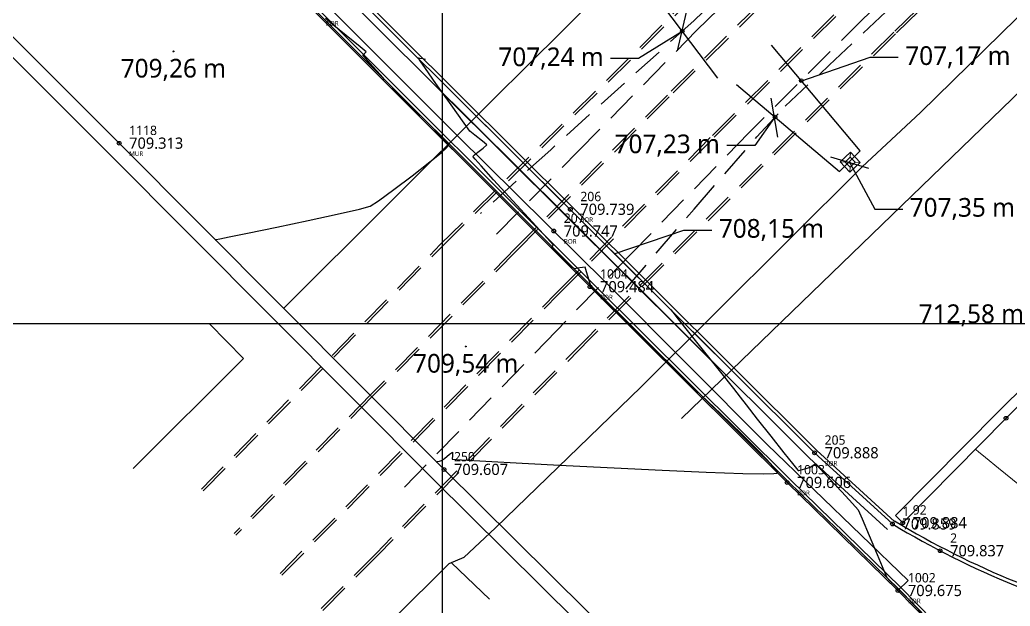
# Model space of a CAD drawing. Header units: metres. Extents: x 429510 to 429857, y 4467140 to 4467333.
# Drawn here: x 429586.43 to 429618.23, y 4467200.93 to 4467219.75 of the extents above; entities that cross this region are included whole.
import ezdxf

# ---------------------------------------------------------------- set-up
doc = ezdxf.new("R2010")
doc.units = ezdxf.units.M
doc.header["$LTSCALE"] = 4
doc.header["$PDMODE"] = 32
doc.header["$PDSIZE"] = 0.12
doc.linetypes.add('HIDDEN', pattern=[0.375, 0.25, -0.125])
for name, color, linetype in [('C-ETIQ', 7, 'Continuous'), ('C-MARC', 7, 'Continuous'), ('C-PUNTOS', 7, 'Continuous'), ('C-SUPE-ETIQ_Puntos', 92, 'Continuous'), ('C-TOPO-FEAT', 94, 'Continuous'), ('Cuadricula Coordenadas', 5, 'Continuous'), ('TRIAL-VIAS RENFE', 7, 'Continuous')]:
    doc.layers.add(name, color=color, linetype=linetype)
for name, color, linetype, lineweight, true_color in [('C-SUPE_CurvasMaestras', 48, 'Continuous', 18, 0x574100), ('TRIAL-BORDILLO', 232, 'Continuous', 9, 0xc70063), ('TRIAL-LÍNEA ELÉCTRICA', 134, 'Continuous', 9, 0x00a5a5), ('TRIAL-MURO HORMIGÓN', 251, 'Continuous', 13, 0x696969), ('TRIAL-VIGA', 88, 'Continuous', 9, 0x134c00)]:
    doc.layers.add(name, color=color, linetype=linetype, lineweight=lineweight, true_color=true_color)
doc.layers.add('C-SUPE_CurvasNivel', color=42, linetype='Continuous', true_color=0xb38600)
doc.layers.add('TB-47POSTE-TRANSFORMADOR-P', color=213, linetype='Continuous', lineweight=0)
doc.layers.add('TRIAL-ACERA', color=125, linetype='Continuous', lineweight=9)
doc.styles.add('ARIAL', font='sansso__.ttf')
doc.styles.get("Standard").update_dxf_attribs({"font": 'segoeuil.ttf'})
doc.styles.add('Trial_standard', font='segoeuisl.ttf')
doc.dimstyles.new('Trial _Superficie', dxfattribs={"dimtxt": 3, "dimasz": 2, "dimexe": 1.25, "dimexo": 2, "dimgap": 1, "dimtad": 0, "dimzin": 1, "dimtxsty": 'ARIAL', "dimblk": 'OBLIQUE', "dimcen": 2.5, "dimsd1": 1, "dimsd2": 1, "dimaunit": 2, "dimadec": 4, "dimazin": 0, "dimtfac": 1, "dimtix": 1, "dimtmove": 1, "dimatfit": 2, "dimldrblk": 'OBLIQUE', "dimfxl": 1, "dimarcsym": 0})

# ---------------------------------------------------------------- blocks, each defined once
blk = doc.blocks.new('*U20')
for p, q in [((0.02, 1.06), (0.01, 0.53)), ((-1.07, 0.03), (-0.54, 0.01)), ((-0.03, -1.06), (-0.02, -0.49)), ((1.06, -0.02), (0.49, -0.01))]:
    blk.add_line(p, q)
at = {"flags": 128}
for points in [[(-1.07, 0.03), (0.02, 1.06), (1.06, -0.02), (-0.03, -1.06), (-1.07, 0.03)], [(-0.54, 0.01), (0.01, 0.53), (0.53, -0.01), (-0.02, -0.53), (-0.54, 0.01)]]:
    blk.add_lwpolyline(points, dxfattribs=at)
blk = doc.blocks.new('_Oblique')
at = {"color": 0, "linetype": 'ByBlock', "lineweight": -2}
blk.add_line((-0.5, -0.5), (0.5, 0.5), dxfattribs=at)
blk = doc.blocks.new('*U49')
at = {"color": 0, "linetype": 'ByBlock', "lineweight": -2, "transparency": 16777216}
blk.add_point((0, 0), dxfattribs=at)

msp = doc.modelspace()

# ---------------------------------------------------------------- linework, layer by layer
at = {"layer": 'C-MARC', "color": 7, "linetype": 'Continuous', "lineweight": -3}
for centre in [(429607.695, 4467219.381), (429591.359, 4467218.739, 709.264), (429611.503, 4467217.784), (429610.663, 4467216.614), (429613.082, 4467215.164), (429600.745, 4467209.268, 709.538)]:
    msp.add_circle(centre, 0.015, dxfattribs=at)
at = {"layer": 'C-SUPE_CurvasMaestras', "color": 48, "linetype": 'Continuous', "lineweight": 18, "true_color": 0x574100, "elevation": 710, "flags": 128}
msp.add_lwpolyline([(429617.11, 4467205.968), (429617.131, 4467205.951), (429617.215, 4467205.882), (429617.433, 4467205.706), (429617.858, 4467205.36), (429618.531, 4467204.814), (429619.263, 4467204.22), (429619.946, 4467203.665), (429620.475, 4467203.235), (429620.745, 4467203.015), (429621.029, 4467202.785), (429621.55, 4467202.36), (429622.183, 4467201.844), (429622.802, 4467201.338), (429623.281, 4467200.944), (429623.494, 4467200.763)], dxfattribs=at)
at = {"layer": 'C-SUPE_CurvasNivel', "color": 42, "linetype": 'Continuous', "lineweight": -3, "true_color": 0xb38600, "flags": 128}
for points, elevation in [([(429592.705, 4467212.692), (429592.735, 4467212.698), (429592.851, 4467212.722), (429593.153, 4467212.784), (429593.744, 4467212.906), (429594.676, 4467213.099), (429595.684, 4467213.311), (429596.62, 4467213.512), (429597.333, 4467213.674), (429597.676, 4467213.768), (429597.949, 4467213.945), (429598.438, 4467214.301), (429599.026, 4467214.746), (429599.593, 4467215.19), (429599.953, 4467215.485), (429600.128, 4467215.641), (429600.186, 4467215.703), (429600.194, 4467215.72), (429600.189, 4467215.738), (429600.147, 4467215.801), (429600.017, 4467215.952), (429599.758, 4467216.221), (429599.38, 4467216.593), (429599.053, 4467216.909), (429598.891, 4467217.065), (429598.755, 4467217.205), (429598.516, 4467217.451), (429598.277, 4467217.697), (429598.143, 4467217.837), (429598.006, 4467217.989), (429597.768, 4467218.257), (429597.542, 4467218.513), (429597.441, 4467218.628), (429597.497, 4467218.675), (429597.553, 4467218.722), (429597.352, 4467218.888), (429596.908, 4467219.249), (429596.46, 4467219.614), (429596.247, 4467219.791)], 709.4), ([(429599.801, 4467205.568), (429599.806, 4467205.569), (429599.837, 4467205.576), (429599.908, 4467205.591), (429599.969, 4467205.605), (429600.062, 4467205.677), (429600.228, 4467205.808), (429600.32, 4467205.877), (429600.318, 4467205.766), (429600.316, 4467205.653), (429600.608, 4467205.634), (429601.397, 4467205.589), (429602.56, 4467205.524), (429603.973, 4467205.449), (429605.511, 4467205.37), (429607.052, 4467205.296), (429608.47, 4467205.235), (429609.642, 4467205.195), (429610.32, 4467205.184), (429610.635, 4467205.19), (429610.738, 4467205.201), (429610.754, 4467205.21), (429610.752, 4467205.23), (429610.707, 4467205.305), (429610.547, 4467205.498), (429610.193, 4467205.871), (429609.602, 4467206.46), (429608.94, 4467207.101), (429608.309, 4467207.701), (429607.814, 4467208.17), (429607.555, 4467208.418), (429607.264, 4467208.708), (429606.728, 4467209.243), (429606.079, 4467209.891), (429605.447, 4467210.523), (429604.966, 4467211.007), (429604.767, 4467211.213), (429604.71, 4467211.388), (429604.629, 4467211.665), (429604.577, 4467211.816), (429604.406, 4467211.791), (429604.23, 4467211.762), (429604.082, 4467211.891), (429603.935, 4467212.033), (429603.816, 4467212.149), (429603.622, 4467212.34), (429603.519, 4467212.442), (429603.554, 4467212.535), (429603.363, 4467212.743), (429602.885, 4467213.262), (429602.264, 4467213.939), (429601.643, 4467214.619), (429601.243, 4467215.061), (429601.048, 4467215.281), (429600.984, 4467215.356), (429600.976, 4467215.369), (429600.982, 4467215.379), (429601.023, 4467215.418), (429601.133, 4467215.506), (429601.304, 4467215.638), (429601.419, 4467215.741), (429601.289, 4467215.859), (429601.04, 4467216.053), (429600.883, 4467216.179), (429600.693, 4467216.44), (429600.278, 4467217.024), (429599.791, 4467217.712), (429599.453, 4467218.191), (429599.282, 4467218.436), (429599.226, 4467218.518), (429599.219, 4467218.529), (429599.226, 4467218.53), (429599.271, 4467218.525), (429599.371, 4467218.508), (429599.457, 4467218.493)], 709.6), ([(429607.316, 4467210.469), (429607.332, 4467210.449), (429607.398, 4467210.365), (429607.571, 4467210.147), (429607.904, 4467209.727), (429608.411, 4467209.087), (429608.924, 4467208.44), (429609.34, 4467207.915), (429609.556, 4467207.642), (429609.75, 4467207.395), (429610.108, 4467206.94), (429610.541, 4467206.388), (429610.963, 4467205.854), (429611.234, 4467205.514), (429611.368, 4467205.348), (429611.414, 4467205.293), (429611.423, 4467205.285), (429611.44, 4467205.286), (429611.515, 4467205.304), (429611.672, 4467205.352), (429611.801, 4467205.396), (429611.886, 4467205.452), (429611.969, 4467205.503), (429612.106, 4467205.363), (429612.429, 4467205.023), (429612.822, 4467204.606), (429613.166, 4467204.231), (429613.345, 4467204.02), (429613.475, 4467203.741), (429613.702, 4467203.205), (429613.956, 4467202.591), (429614.166, 4467202.08), (429614.263, 4467201.854), (429614.369, 4467201.743), (429614.544, 4467201.572), (429614.655, 4467201.465), (429614.876, 4467201.238), (429615.425, 4467200.675)], 709.8)]:
    msp.add_lwpolyline(points, dxfattribs=dict(at, elevation=elevation))
at = {"layer": 'C-TOPO-FEAT', "color": 94, "linetype": 'Continuous', "lineweight": -3}
for points in [[(429620.388, 4467195.617, 709.856), (429614.658, 4467201.468, 709.815), (429611.1, 4467204.937, 709.746), (429604.773, 4467211.219, 709.624), (429603.534, 4467212.456, 709.658), (429595.968, 4467220.007, 709.388), (429579.788, 4467236.259, 709.006)], [(429620.353, 4467195.581, 709.716), (429614.623, 4467201.433, 709.675), (429611.065, 4467204.901, 709.606), (429604.738, 4467211.184, 709.484), (429603.499, 4467212.421, 709.518), (429595.933, 4467219.972, 709.248), (429579.753, 4467236.224, 708.866)]]:
    msp.add_polyline3d(points, dxfattribs=at)
at = {"layer": 'Cuadricula Coordenadas', "color": 8, "lineweight": -3}
for p, q in [((429600, 4467149.365), (429600, 4467326.644)), ((429519.62, 4467210), (429711.859, 4467210))]:
    msp.add_line(p, q, dxfattribs=at)
at = {"layer": 'TB-47POSTE-TRANSFORMADOR-P', "lineweight": -3}
for points in [[(429608.84, 4467217.879), (429606.208, 4467221.362)], [(429612.746, 4467214.88), (429613.41, 4467215.549), (429610.565, 4467218.939)], [(429609.444, 4467217.673), (429612.746, 4467214.88)]]:
    msp.add_lwpolyline(points, dxfattribs=at)
for centre in [(429607.699, 4467219.389), (429611.519, 4467217.802), (429610.679, 4467216.628)]:
    msp.add_circle(centre, 0.0591, dxfattribs=at)
at = {"layer": 'TRIAL-ACERA', "lineweight": -3}
for points in [[(429614.515, 4467203.645), (429612.017, 4467205.925), (429604.176, 4467213.74), (429596.864, 4467221.013)], [(429614.287, 4467203.395), (429611.783, 4467205.68), (429603.937, 4467213.5), (429596.625, 4467220.773)], [(429614.448, 4467203.571), (429611.948, 4467205.853), (429604.105, 4467213.669), (429596.793, 4467220.942)]]:
    msp.add_lwpolyline(points, dxfattribs=at)
for points in [[(429614.448, 4467203.571, 0.079906), (429622.585, 4467200.275), (429626.564, 4467199.034), (429629.565, 4467197.693), (429629.668, 4467197.683), (429638.582, 4467200.763), (429642.926, 4467202.265, -0.32527), (429644.308, 4467202.186, -0.158051), (429644.621, 4467201.699), (429647.338, 4467194.222), (429648.053, 4467192.335), (429656.339, 4467194.925), (429670.172, 4467199.214), (429679.222, 4467201.998), (429691.57, 4467205.861)], [(429614.51, 4467203.674, 0.079948), (429622.616, 4467200.391), (429626.529, 4467199.171)]]:
    msp.add_lwpolyline(points, format="xyb", dxfattribs=at)
at = {"layer": 'TRIAL-BORDILLO', "lineweight": -3}
for points in [[(429543.792, 4467258.384), (429546.176, 4467260.342, 0.011158), (429550.98, 4467254.679, -0.058269), (429551.232, 4467254.318), (429555.503, 4467249.915), (429559.988, 4467245.58), (429564.359, 4467241.144), (429569.045, 4467236.373), (429578.277, 4467227.211), (429582.191, 4467223.225), (429589.619, 4467215.791), (429600.049, 4467205.319), (429605.765, 4467199.659), (429614.363, 4467190.812)], [(429639.044, 4467186.788, -0.085934), (429624.639, 4467192.046), (429623.452, 4467192.957), (429621.086, 4467194.893), (429620.353, 4467195.581), (429614.623, 4467201.433), (429611.065, 4467204.901), (429604.738, 4467211.184), (429595.933, 4467219.972), (429579.753, 4467236.224), (429575.201, 4467240.715)]]:
    msp.add_lwpolyline(points, format="xyb", dxfattribs=at)
msp.add_lwpolyline([(429620.453, 4467195.679), (429614.722, 4467201.532), (429611.163, 4467205.001), (429604.837, 4467211.283), (429596.032, 4467220.071)], dxfattribs=at)
at = {"layer": 'TRIAL-LÍNEA ELÉCTRICA', "linetype": 'HIDDEN', "lineweight": -3}
for points in [[(429623.701, 4467234.526), (429612.742, 4467224.122), (429608.069, 4467219.722), (429603.475, 4467215.583), (429601.22, 4467213.536)], [(429601.736, 4467212.873), (429604.351, 4467215.525), (429608.154, 4467219.406), (429610.969, 4467222.12), (429614.719, 4467225.639), (429624.166, 4467234.41)], [(429628.03, 4467233.449), (429613.516, 4467219.79), (429609.833, 4467216.122), (429606.05, 4467212.231), (429603.657, 4467209.77), (429598.719, 4467204.691)], [(429605.888, 4467211.122), (429608.076, 4467213.677), (429610.097, 4467215.996), (429611.003, 4467216.98), (429612.415, 4467218.295), (429615.668, 4467221.351), (429622.409, 4467227.724), (429628.246, 4467233.396)]]:
    msp.add_lwpolyline(points, dxfattribs=at)
at = {"layer": 'TRIAL-MURO HORMIGÓN', "lineweight": -3}
for points in [[(429663.135, 4467250.384), (429658.508, 4467246.744), (429649.561, 4467238.623), (429641.112, 4467230.196), (429627.907, 4467217.151), (429626.02, 4467215.247), (429617.863, 4467207.195), (429614.547, 4467203.84)], [(429663.337, 4467250.127), (429658.719, 4467246.494), (429649.786, 4467238.386), (429641.342, 4467229.964), (429628.138, 4467216.92), (429626.251, 4467215.016), (429618.094, 4467206.964), (429614.779, 4467203.61)], [(429614.363, 4467190.812), (429605.765, 4467199.659), (429600.049, 4467205.319), (429589.619, 4467215.791), (429582.191, 4467223.225), (429578.277, 4467227.211), (429569.045, 4467236.373), (429564.359, 4467241.144), (429559.988, 4467245.58)], [(429614.03, 4467190.488), (429605.435, 4467199.332), (429599.721, 4467204.99), (429589.29, 4467215.463), (429581.861, 4467222.898), (429577.948, 4467226.884), (429568.716, 4467236.046), (429564.028, 4467240.818), (429559.657, 4467245.254)], [(429594.922, 4467210.504), (429601.652, 4467217.216), (429602.709, 4467218.266), (429605.056, 4467220.597), (429606.108, 4467221.67), (429606.041, 4467221.776), (429606.404, 4467222.111), (429606.521, 4467222.04), (429609.36, 4467224.977), (429620.099, 4467235.422)], [(429631.603, 4467232.561), (429628.261, 4467229.419), (429615.343, 4467216.779), (429613.472, 4467215.038), (429606.375, 4467207.977), (429601.702, 4467203.448), (429600.681, 4467202.497), (429600.206, 4467202.289), (429596.653, 4467198.758)], [(429592.733, 4467223.844), (429596.804, 4467219.705), (429600.466, 4467216.055), (429605.273, 4467211.286), (429610.428, 4467206.124), (429614.951, 4467201.761), (429614.62, 4467201.436)], [(429620.864, 4467219.693), (429607.677, 4467206.96)], [(429592.52, 4467209.99), (429593.612, 4467208.878), (429590.072, 4467205.352)], [(429614.779, 4467203.61), (429614.547, 4467203.84)], [(429601.514, 4467201.158), (429600.292, 4467202.327)]]:
    msp.add_lwpolyline(points, dxfattribs=at)
at = {"layer": 'TRIAL-VIAS RENFE', "linetype": 'HIDDEN', "lineweight": -3}
for points in [[(429592.264, 4467204.69), (429599.93, 4467212.537), (429606.343, 4467218.874), (429610.047, 4467222.61), (429622.576, 4467234.806)], [(429592.321, 4467204.634), (429599.986, 4467212.481), (429606.399, 4467218.817), (429610.104, 4467222.553), (429622.667, 4467234.783)], [(429624.654, 4467234.289), (429612.317, 4467222.392), (429607.222, 4467217.339), (429602.359, 4467212.433), (429597.701, 4467207.725), (429593.312, 4467203.265)], [(429624.746, 4467234.266), (429612.373, 4467222.335), (429607.279, 4467217.282), (429602.416, 4467212.376), (429597.758, 4467207.669), (429593.369, 4467203.209)], [(429594.786, 4467201.981), (429603.672, 4467210.999), (429608.668, 4467216.04), (429613.825, 4467221.163), (429626.831, 4467233.724), (429626.851, 4467233.743)], [(429594.843, 4467201.925), (429603.729, 4467210.943), (429608.725, 4467215.984), (429613.881, 4467221.106), (429626.886, 4467233.666), (429626.944, 4467233.72)], [(429628.897, 4467233.234), (429626.01, 4467230.529), (429614.488, 4467219.359), (429604.663, 4467209.561), (429597.868, 4467202.627), (429594.926, 4467199.671)], [(429628.99, 4467233.211), (429626.065, 4467230.471), (429614.544, 4467219.302), (429604.72, 4467209.504), (429597.925, 4467202.57), (429594.983, 4467199.615)]]:
    msp.add_lwpolyline(points, dxfattribs=at)
at = {"layer": 'TRIAL-VIGA', "lineweight": -3}
for points in [[(429600.205, 4467217.533), (429609.978, 4467207.812)], [(429600.037, 4467217.364), (429609.81, 4467207.643)]]:
    msp.add_lwpolyline(points, dxfattribs=at)

# ---------------------------------------------------------------- block references
at = {"layer": 'C-PUNTOS'}
for p in [(429589.619, 4467215.791, 709.313), (429604.105, 4467213.669, 709.739), (429603.574, 4467212.973, 709.747), (429604.738, 4467211.184, 709.484), (429618.094, 4467206.964, 710.049), (429611.948, 4467205.853, 709.888), (429600.049, 4467205.319, 709.607), (429611.065, 4467204.901, 709.606), (429614.448, 4467203.571, 709.859), (429614.779, 4467203.61, 709.884), (429615.978, 4467202.71, 709.837), (429614.623, 4467201.433, 709.675)]:
    msp.add_blockref('*U49', p, dxfattribs=at)
at = {"layer": 'TB-47POSTE-TRANSFORMADOR-P', "lineweight": -3, "xscale": 0.3, "yscale": 0.3, "zscale": 0.3}
msp.add_blockref('*U20', (429613.092, 4467215.184), dxfattribs=at)

# ---------------------------------------------------------------- texts
at = {"layer": 'C-ETIQ', "linetype": 'ByBlock', "style": 'Trial_standard'}
for s, insert, char_height, attachment_point in [('BOR', (429596.254, 4467219.714, 709.248), 0.15, 1), ('1118', (429589.94, 4467216.05, 709.313), 0.3, 7), ('MUR', (429589.94, 4467215.532, 709.313), 0.15, 1), ('206', (429604.426, 4467213.927, 709.739), 0.3, 7), ('207', (429603.895, 4467213.231, 709.747), 0.3, 7), ('BOR', (429604.426, 4467213.411, 709.739), 0.15, 1), ('BOR', (429603.895, 4467212.715, 709.747), 0.15, 1), ('1004', (429605.059, 4467211.442, 709.484), 0.3, 7), ('BOR', (429605.059, 4467210.926, 709.484), 0.15, 1), ('205', (429612.269, 4467206.111, 709.888), 0.3, 7), ('250', (429600.37, 4467205.577, 709.607), 0.3, 7), ('1003', (429611.386, 4467205.159, 709.606), 0.3, 7), ('BOR', (429612.269, 4467205.595, 709.888), 0.15, 1), ('BOR', (429611.386, 4467204.643, 709.606), 0.15, 1), ('1', (429614.769, 4467203.829, 709.859), 0.3, 7), ('92', (429615.1, 4467203.868, 709.884), 0.3, 7), ('2', (429616.299, 4467202.968, 709.837), 0.3, 7), ('1002', (429614.944, 4467201.691, 709.675), 0.3, 7), ('BOR', (429614.944, 4467201.175, 709.675), 0.15, 1)]:
    msp.add_mtext(s, dxfattribs=dict(at, insert=insert, char_height=char_height, attachment_point=attachment_point))
at = {"layer": 'C-ETIQ', "color": 1, "linetype": 'ByBlock', "char_height": 0.36, "attachment_point": 4, "style": 'Trial_standard'}
for s, insert in [('709.313', (429589.94, 4467215.791, 709.313)), ('709.739', (429604.426, 4467213.669, 709.739)), ('709.747', (429603.895, 4467212.973, 709.747)), ('709.484', (429605.059, 4467211.184, 709.484)), ('709.888', (429612.269, 4467205.853, 709.888)), ('709.607', (429600.37, 4467205.319, 709.607)), ('709.606', (429611.386, 4467204.901, 709.606)), ('709.884', (429615.1, 4467203.61, 709.884)), ('709.859', (429614.769, 4467203.571, 709.859)), ('709.837', (429616.299, 4467202.71, 709.837)), ('709.675', (429614.944, 4467201.433, 709.675))]:
    msp.add_mtext(s, dxfattribs=dict(at, insert=insert))
at = {"layer": 'C-SUPE-ETIQ_Puntos', "color": 92, "linetype": 'Continuous', "lineweight": -3, "char_height": 0.6}
for s, insert, attachment_point in [('707,24 m', (429605.174, 4467218.511), 6), ('707,17 m', (429614.859, 4467218.549), 4), ('709,26 m', (429591.359, 4467218.499, 709.264), 2), ('707,23 m', (429608.905, 4467215.717), 6), ('707,35 m', (429615.002, 4467213.679), 4), ('708,15 m', (429608.873, 4467213.004), 4), ('712,58 m', (429618.671, 4467210.265), 6), ('709,54 m', (429600.745, 4467209.028, 709.538), 2)]:
    msp.add_mtext(s, dxfattribs=dict(at, insert=insert, attachment_point=attachment_point))

# ---------------------------------------------------------------- leaders
at = {"layer": 'C-SUPE-ETIQ_Puntos', "color": 92, "linetype": 'Continuous', "lineweight": -3}
for points in [[(429607.695, 4467219.381), (429606.299, 4467218.511), (429605.399, 4467218.511)], [(429610.663, 4467216.614), (429610.03, 4467215.717), (429609.13, 4467215.717)], [(429613.082, 4467215.164), (429613.877, 4467213.679), (429614.777, 4467213.679)]]:
    msp.add_leader(points, dimstyle='Trial _Superficie', override={"dimscale": 1, "dimasz": 0.9, "dimclrd": 256, "dimlwd": -1}, dxfattribs=at)
at = {"layer": 'C-SUPE-ETIQ_Puntos', "color": 92, "linetype": 'Continuous', "lineweight": -3, "has_arrowhead": 0}
for points in [[(429611.503, 4467217.784), (429613.734, 4467218.549), (429614.634, 4467218.549)], [(429605.517, 4467212.24), (429607.748, 4467213.004), (429608.648, 4467213.004)]]:
    msp.add_leader(points, dimstyle='Trial _Superficie', override={"dimscale": 0.3, "dimasz": 0.9, "dimclrd": 256, "dimlwd": -1}, dxfattribs=at)

doc.saveas('drawing.dxf')
